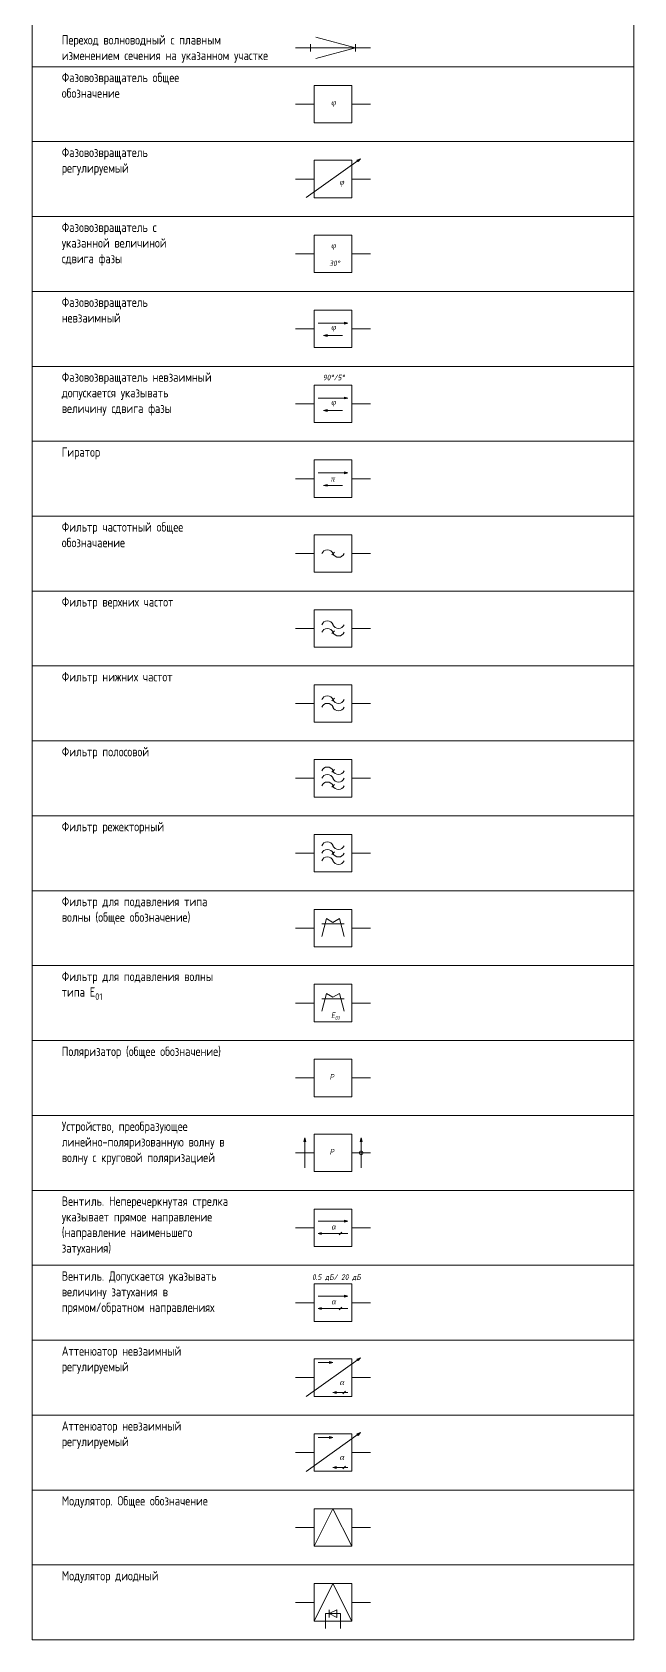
# Model space of a CAD drawing. Header units: millimetres. Extents: x 105 to 909, y -265 to 982.
# Drawn here: x 266.1 to 426.8, y -264.5 to 164.7 of the extents above; entities that cross this region are included whole.
import ezdxf

# ---------------------------------------------------------------- set-up
doc = ezdxf.new("R2010")
doc.units = ezdxf.units.MM
doc.layers.get('0').update_dxf_attribs({"lineweight": 20})
doc.styles.add('GOST', font='GOST_A.TTF')

msp = doc.modelspace()

# ---------------------------------------------------------------- hatches: boundary and pattern name
h = msp.add_hatch(color=256)
h.dxf.hatch_style = 1
h.paths.add_polyline_path([(352.86, 130.53), (353.79, 130.88), (353.01, 130.32)])
h = msp.add_hatch(color=256)
h.dxf.hatch_style = 1
h.paths.add_polyline_path([(353.16, 130.11), (353.79, 130.88), (353.01, 130.32)])
h = msp.add_hatch(color=256)
h.dxf.hatch_style = 1
h.paths.add_polyline_path([(349.51, 87.26), (350.47, 87), (349.51, 87)])
h = msp.add_hatch(color=256)
h.dxf.hatch_style = 1
h.paths.add_polyline_path([(349.51, 86.74), (350.47, 87), (349.51, 87)])
h = msp.add_hatch(color=256)
h.dxf.hatch_style = 1
h.paths.add_polyline_path([(344.94, 83.95), (343.97, 83.69), (344.94, 83.69)])
h = msp.add_hatch(color=256)
h.dxf.hatch_style = 1
h.paths.add_polyline_path([(344.94, 83.43), (343.97, 83.69), (344.94, 83.69)])
h = msp.add_hatch(color=256)
h.dxf.hatch_style = 1
h.paths.add_polyline_path([(349.51, 67.26), (350.47, 67), (349.51, 67)])
h = msp.add_hatch(color=256)
h.dxf.hatch_style = 1
h.paths.add_polyline_path([(349.51, 66.74), (350.47, 67), (349.51, 67)])
h = msp.add_hatch(color=256)
h.dxf.hatch_style = 1
h.paths.add_polyline_path([(344.94, 63.95), (343.97, 63.69), (344.94, 63.69)])
h = msp.add_hatch(color=256)
h.dxf.hatch_style = 1
h.paths.add_polyline_path([(344.94, 63.43), (343.97, 63.69), (344.94, 63.69)])
h = msp.add_hatch(color=256)
h.dxf.hatch_style = 1
h.paths.add_polyline_path([(349.51, 47.26), (350.47, 47), (349.51, 47)])
h = msp.add_hatch(color=256)
h.dxf.hatch_style = 1
h.paths.add_polyline_path([(344.94, 43.95), (343.97, 43.69), (344.94, 43.69)])
h = msp.add_hatch(color=256)
h.dxf.hatch_style = 1
h.paths.add_polyline_path([(344.94, 43.43), (343.97, 43.69), (344.94, 43.69)])
h = msp.add_hatch(color=256)
h.dxf.hatch_style = 1
h.paths.add_polyline_path([(349.51, 46.74), (350.47, 47), (349.51, 47)])
h = msp.add_hatch(color=256)
h.dxf.hatch_style = 1
h.paths.add_polyline_path([(338.71, -131.48), (338.97, -130.52), (338.97, -131.48)])
h = msp.add_hatch(color=256)
h.dxf.hatch_style = 1
h.paths.add_polyline_path([(339.22, -131.49), (338.97, -130.52), (338.97, -131.48)])
h = msp.add_hatch(color=256)
h.dxf.hatch_style = 1
h.paths.add_polyline_path([(353.71, -131.49), (353.97, -130.53), (353.97, -131.49)])
h = msp.add_hatch(color=256)
h.dxf.hatch_style = 1
h.paths.add_polyline_path([(354.22, -131.5), (353.97, -130.53), (353.97, -131.49)])
h = msp.add_hatch(color=256)
h.dxf.hatch_style = 1
h.paths.add_polyline_path([(349.51, -152.5), (350.47, -152.76), (349.51, -152.76)])
h = msp.add_hatch(color=256)
h.dxf.hatch_style = 1
h.paths.add_polyline_path([(349.51, -153.02), (350.47, -152.76), (349.51, -152.76)])
h = msp.add_hatch(color=256)
h.dxf.hatch_style = 1
h.paths.add_polyline_path([(343.44, -155.81), (342.47, -156.07), (343.44, -156.07)])
h = msp.add_hatch(color=256)
h.dxf.hatch_style = 1
h.paths.add_polyline_path([(343.44, -156.33), (342.47, -156.07), (343.44, -156.07)])
h = msp.add_hatch(color=256)
h.dxf.hatch_style = 1
h.paths.add_polyline_path([(343.44, -175.81), (342.47, -176.07), (343.44, -176.07)])
h = msp.add_hatch(color=256)
h.dxf.hatch_style = 1
h.paths.add_polyline_path([(349.51, -172.5), (350.47, -172.76), (349.51, -172.76)])
h = msp.add_hatch(color=256)
h.dxf.hatch_style = 1
h.paths.add_polyline_path([(349.51, -173.02), (350.47, -172.76), (349.51, -172.76)])
h = msp.add_hatch(color=256)
h.dxf.hatch_style = 1
h.paths.add_polyline_path([(343.44, -176.33), (342.47, -176.07), (343.44, -176.07)])
h = msp.add_hatch(color=256)
h.dxf.hatch_style = 1
h.paths.add_polyline_path([(345.51, -190.27), (346.47, -190.53), (345.51, -190.53)])
h = msp.add_hatch(color=256)
h.dxf.hatch_style = 1
h.paths.add_polyline_path([(345.51, -190.79), (346.47, -190.53), (345.51, -190.53)])
h = msp.add_hatch(color=256)
h.dxf.hatch_style = 1
h.paths.add_polyline_path([(352.86, -189.57), (353.79, -189.22), (353.01, -189.78)])
h = msp.add_hatch(color=256)
h.dxf.hatch_style = 1
h.paths.add_polyline_path([(353.16, -189.99), (353.79, -189.22), (353.01, -189.78)])
h = msp.add_hatch(color=256)
h.dxf.hatch_style = 1
h.paths.add_polyline_path([(347.44, -198.27), (346.47, -198.53), (347.44, -198.53)])
h = msp.add_hatch(color=256)
h.dxf.hatch_style = 1
h.paths.add_polyline_path([(347.44, -198.79), (346.47, -198.53), (347.44, -198.53)])
h = msp.add_hatch(color=256)
h.dxf.hatch_style = 1
h.paths.add_polyline_path([(345.51, -210.27), (346.47, -210.53), (345.51, -210.53)])
h = msp.add_hatch(color=256)
h.dxf.hatch_style = 1
h.paths.add_polyline_path([(352.86, -209.57), (353.79, -209.22), (353.01, -209.78)])
h = msp.add_hatch(color=256)
h.dxf.hatch_style = 1
h.paths.add_polyline_path([(353.16, -209.99), (353.79, -209.22), (353.01, -209.78)])
h = msp.add_hatch(color=256)
h.dxf.hatch_style = 1
h.paths.add_polyline_path([(345.51, -210.79), (346.47, -210.53), (345.51, -210.53)])
h = msp.add_hatch(color=256)
h.dxf.hatch_style = 1
h.paths.add_polyline_path([(347.44, -218.27), (346.47, -218.53), (347.44, -218.53)])
h = msp.add_hatch(color=256)
h.dxf.hatch_style = 1
h.paths.add_polyline_path([(347.44, -218.79), (346.47, -218.53), (347.44, -218.53)])

# ---------------------------------------------------------------- linework, layer by layer
for p, q in [((352.47, 160.49), (341.85, 163.34)), ((336.47, 160.49), (356.47, 160.49)), ((340.47, 160.49), (340.47, 161.49)), ((340.47, 161.49), (340.47, 159.49)), ((352.47, 160.49), (341.85, 157.64)), ((352.47, 160.49), (352.47, 161.49)), ((352.47, 161.49), (352.47, 159.49)), ((266.13, 155.46), (426.82, 155.46)), ((341.47, 145.47), (341.47, 150.47)), ((341.47, 150.47), (351.47, 150.47)), ((351.47, 150.47), (351.47, 140.47)), ((336.47, 145.47), (341.47, 145.47)), ((341.47, 140.47), (341.47, 145.47)), ((351.47, 145.47), (356.47, 145.47)), ((341.47, 140.47), (351.47, 140.47)), ((266.13, 135.46), (426.82, 135.46)), ((353.79, 130.88), (339.33, 120.55)), ((341.47, 125.47), (341.47, 130.47)), ((341.47, 130.47), (351.47, 130.47)), ((351.47, 130.47), (351.47, 120.47)), ((353.79, 130.88), (352.86, 130.53)), ((352.86, 130.53), (353.01, 130.32)), ((353.16, 130.11), (353.01, 130.32)), ((353.79, 130.88), (353.16, 130.11)), ((336.47, 125.47), (341.47, 125.47)), ((341.47, 120.47), (341.47, 125.47)), ((351.47, 125.47), (356.47, 125.47)), ((351.47, 120.47), (341.47, 120.47)), ((266.13, 115.46), (426.82, 115.46)), ((341.47, 105.47), (341.47, 110.47)), ((341.47, 110.47), (351.47, 110.47)), ((351.47, 110.47), (351.47, 100.47)), ((336.47, 105.47), (341.47, 105.47)), ((341.47, 100.47), (341.47, 105.47)), ((351.47, 105.47), (356.47, 105.47)), ((351.47, 100.47), (341.47, 100.47)), ((266.13, 95.46), (426.82, 95.46)), ((341.47, 85.47), (341.47, 90.47)), ((341.47, 90.47), (351.47, 90.47)), ((351.47, 90.47), (351.47, 80.47)), ((342.47, 87), (350.47, 87)), ((350.47, 87), (349.51, 87.26)), ((349.51, 87.26), (349.51, 87)), ((350.47, 87), (349.51, 86.74)), ((349.51, 86.74), (349.51, 87)), ((336.47, 85.47), (341.47, 85.47)), ((341.47, 80.47), (341.47, 85.47)), ((343.97, 83.69), (344.94, 83.95)), ((348.97, 83.69), (343.97, 83.69)), ((343.97, 83.69), (344.94, 83.43)), ((344.94, 83.95), (344.94, 83.69)), ((344.94, 83.43), (344.94, 83.69)), ((351.47, 85.47), (356.47, 85.47)), ((351.47, 80.47), (341.47, 80.47)), ((266.13, 75.46), (426.82, 75.46)), ((341.47, 65.47), (341.47, 70.47)), ((341.47, 70.47), (351.47, 70.47)), ((351.47, 70.47), (351.47, 60.47)), ((336.47, 65.47), (341.47, 65.47)), ((341.47, 60.47), (341.47, 65.47)), ((342.47, 67), (350.47, 67)), ((350.47, 67), (349.51, 67.26)), ((349.51, 67.26), (349.51, 67)), ((350.47, 67), (349.51, 66.74)), ((349.51, 66.74), (349.51, 67)), ((351.47, 65.47), (356.47, 65.47)), ((351.47, 60.47), (341.47, 60.47)), ((343.97, 63.69), (344.94, 63.95)), ((348.97, 63.69), (343.97, 63.69)), ((343.97, 63.69), (344.94, 63.43)), ((344.94, 63.95), (344.94, 63.69)), ((344.94, 63.43), (344.94, 63.69)), ((266.13, 55.46), (426.82, 55.46)), ((341.47, 45.47), (341.47, 50.47)), ((341.47, 50.47), (351.47, 50.47)), ((350.47, 47), (349.51, 47.26)), ((349.51, 47.26), (349.51, 47)), ((351.47, 50.47), (351.47, 40.47)), ((336.47, 45.47), (341.47, 45.47)), ((341.47, 40.47), (341.47, 45.47)), ((342.47, 47), (350.47, 47)), ((343.97, 43.69), (344.94, 43.95)), ((348.97, 43.69), (343.97, 43.69)), ((343.97, 43.69), (344.94, 43.43)), ((344.94, 43.95), (344.94, 43.69)), ((344.94, 43.43), (344.94, 43.69)), ((350.47, 47), (349.51, 46.74)), ((349.51, 46.74), (349.51, 47)), ((351.47, 45.47), (356.47, 45.47)), ((351.47, 40.47), (341.47, 40.47)), ((266.13, 35.46), (426.82, 35.46)), ((341.47, 25.47), (341.47, 30.47)), ((341.47, 30.47), (351.47, 30.47)), ((351.47, 30.47), (351.47, 20.47)), ((346.12, 25.12), (346.83, 25.83)), ((336.47, 25.47), (341.47, 25.47)), ((341.47, 20.47), (341.47, 25.47)), ((351.47, 25.47), (356.47, 25.47)), ((351.47, 20.47), (341.47, 20.47)), ((266.13, 15.46), (426.82, 15.46)), ((341.47, 5.47), (341.47, 10.47)), ((341.47, 10.47), (351.47, 10.47)), ((351.47, 10.47), (351.47, 0.47)), ((336.47, 5.47), (341.47, 5.47)), ((341.47, 0.47), (341.47, 5.47)), ((346.12, 4.12), (346.83, 4.83)), ((351.47, 5.47), (356.47, 5.47)), ((351.47, 0.47), (341.47, 0.47)), ((266.13, -4.54), (426.82, -4.54)), ((341.47, -14.53), (341.47, -9.53)), ((341.47, -9.53), (351.47, -9.53)), ((351.47, -9.53), (351.47, -19.53)), ((336.47, -14.53), (341.47, -14.53)), ((341.47, -19.53), (341.47, -14.53)), ((346.12, -13.88), (346.83, -13.17)), ((351.47, -14.53), (356.47, -14.53)), ((351.47, -19.53), (341.47, -19.53)), ((266.13, -24.54), (426.82, -24.54)), ((341.47, -34.53), (341.47, -29.53)), ((341.47, -29.53), (351.47, -29.53)), ((351.47, -29.53), (351.47, -39.53)), ((346.12, -32.88), (346.83, -32.17)), ((336.47, -34.53), (341.47, -34.53)), ((341.47, -39.53), (341.47, -34.53)), ((346.12, -36.88), (346.83, -36.17)), ((351.47, -34.53), (356.47, -34.53)), ((351.47, -39.53), (341.47, -39.53)), ((266.13, -44.54), (426.82, -44.54)), ((341.47, -54.53), (341.47, -49.53)), ((341.47, -49.53), (351.47, -49.53)), ((351.47, -49.53), (351.47, -59.53)), ((336.47, -54.53), (341.47, -54.53)), ((341.47, -59.53), (341.47, -54.53)), ((346.12, -54.88), (346.83, -54.17)), ((351.47, -54.53), (356.47, -54.53)), ((351.47, -59.53), (341.47, -59.53)), ((266.13, -64.54), (426.82, -64.54)), ((341.47, -74.53), (341.47, -69.53)), ((341.47, -69.53), (351.47, -69.53)), ((344.74, -71.99), (343.47, -76.72)), ((346.47, -72.99), (344.74, -71.99)), ((346.47, -72.99), (348.2, -71.99)), ((348.2, -71.99), (349.47, -76.72)), ((351.47, -69.53), (351.47, -79.53)), ((336.47, -74.53), (341.47, -74.53)), ((341.47, -79.53), (341.47, -74.53)), ((343.47, -73.39), (349.47, -73.39)), ((351.47, -74.53), (356.47, -74.53)), ((351.47, -79.53), (341.47, -79.53)), ((266.13, -84.54), (426.82, -84.54)), ((341.47, -94.53), (341.47, -89.53)), ((341.47, -89.53), (351.47, -89.53)), ((351.47, -89.53), (351.47, -99.53)), ((344.74, -91.99), (343.47, -96.72)), ((343.47, -93.39), (349.47, -93.39)), ((346.47, -92.99), (344.74, -91.99)), ((346.47, -92.99), (348.2, -91.99)), ((348.2, -91.99), (349.47, -96.72)), ((336.47, -94.53), (341.47, -94.53)), ((341.47, -99.53), (341.47, -94.53)), ((351.47, -94.53), (356.47, -94.53)), ((351.47, -99.53), (341.47, -99.53)), ((266.13, -104.54), (426.82, -104.54)), ((341.47, -114.53), (341.47, -109.53)), ((341.47, -109.53), (351.47, -109.53)), ((351.47, -109.53), (351.47, -119.53)), ((336.47, -114.53), (341.47, -114.53)), ((341.47, -119.53), (341.47, -114.53)), ((351.47, -114.53), (356.47, -114.53)), ((351.47, -119.53), (341.47, -119.53)), ((266.13, -124.54), (426.82, -124.54)), ((338.97, -130.52), (338.71, -131.48)), ((338.71, -131.48), (338.97, -131.48)), ((338.97, -138.52), (338.97, -130.52)), ((338.97, -130.52), (339.22, -131.49)), ((339.22, -131.49), (338.97, -131.48)), ((341.47, -134.53), (341.47, -129.53)), ((341.47, -129.53), (351.47, -129.53)), ((351.47, -129.53), (351.47, -139.53)), ((353.97, -130.53), (353.71, -131.49)), ((353.71, -131.49), (353.97, -131.49)), ((353.97, -138.53), (353.97, -130.53)), ((353.97, -130.53), (354.22, -131.5)), ((354.22, -131.5), (353.97, -131.49)), ((336.47, -134.53), (341.47, -134.53)), ((341.47, -139.53), (341.47, -134.53)), ((351.47, -134.53), (356.47, -134.53)), ((351.47, -139.53), (341.47, -139.53)), ((266.13, -144.54), (426.82, -144.54)), ((341.47, -154.53), (341.47, -149.53)), ((341.47, -149.53), (351.47, -149.53)), ((351.47, -149.53), (351.47, -159.53)), ((342.47, -152.76), (350.47, -152.76)), ((350.47, -152.76), (349.51, -152.5)), ((349.51, -152.5), (349.51, -152.76)), ((350.47, -152.76), (349.51, -153.02)), ((349.51, -153.02), (349.51, -152.76)), ((336.47, -154.53), (341.47, -154.53)), ((341.47, -159.53), (341.47, -154.53)), ((342.47, -156.07), (343.44, -155.81)), ((350.47, -156.07), (342.47, -156.07)), ((342.47, -156.07), (343.44, -156.33)), ((348.83, -155.72), (348.12, -156.43)), ((351.47, -154.53), (356.47, -154.53)), ((351.47, -159.53), (341.47, -159.53)), ((266.13, -164.54), (426.82, -164.54)), ((341.47, -174.53), (341.47, -169.53)), ((341.47, -169.53), (351.47, -169.53)), ((351.47, -169.53), (351.47, -179.53)), ((336.47, -174.53), (341.47, -174.53)), ((341.47, -179.53), (341.47, -174.53)), ((342.47, -172.76), (350.47, -172.76)), ((342.47, -176.07), (343.44, -175.81)), ((348.83, -175.72), (348.12, -176.43)), ((350.47, -172.76), (349.51, -172.5)), ((349.51, -172.5), (349.51, -172.76)), ((350.47, -172.76), (349.51, -173.02)), ((349.51, -173.02), (349.51, -172.76)), ((351.47, -174.53), (356.47, -174.53)), ((351.47, -179.53), (341.47, -179.53)), ((350.47, -176.07), (342.47, -176.07)), ((342.47, -176.07), (343.44, -176.33)), ((266.13, -184.54), (426.82, -184.54)), ((353.79, -189.22), (339.33, -199.55)), ((341.47, -194.53), (341.47, -189.53)), ((341.47, -189.53), (351.47, -189.53)), ((342.47, -190.53), (346.47, -190.53)), ((346.47, -190.53), (345.51, -190.27)), ((345.51, -190.27), (345.51, -190.53)), ((346.47, -190.53), (345.51, -190.79)), ((345.51, -190.79), (345.51, -190.53)), ((351.47, -189.53), (351.47, -199.53)), ((353.79, -189.22), (352.86, -189.57)), ((352.86, -189.57), (353.01, -189.78)), ((353.16, -189.99), (353.01, -189.78)), ((353.79, -189.22), (353.16, -189.99)), ((336.47, -194.53), (341.47, -194.53)), ((341.47, -199.53), (341.47, -194.53)), ((351.47, -194.53), (356.47, -194.53)), ((351.47, -199.53), (341.47, -199.53)), ((346.47, -198.53), (347.44, -198.27)), ((350.47, -198.53), (346.47, -198.53)), ((346.47, -198.53), (347.44, -198.79)), ((349.83, -198.17), (349.12, -198.88)), ((266.13, -204.54), (426.82, -204.54)), ((353.79, -209.22), (339.33, -219.55)), ((341.47, -214.53), (341.47, -209.53)), ((341.47, -209.53), (351.47, -209.53)), ((346.47, -210.53), (345.51, -210.27)), ((345.51, -210.27), (345.51, -210.53)), ((351.47, -209.53), (351.47, -219.53)), ((353.79, -209.22), (352.86, -209.57)), ((352.86, -209.57), (353.01, -209.78)), ((353.16, -209.99), (353.01, -209.78)), ((353.79, -209.22), (353.16, -209.99)), ((336.47, -214.53), (341.47, -214.53)), ((341.47, -219.53), (341.47, -214.53)), ((342.47, -210.53), (346.47, -210.53)), ((346.47, -210.53), (345.51, -210.79)), ((345.51, -210.79), (345.51, -210.53)), ((351.47, -214.53), (356.47, -214.53)), ((346.47, -218.53), (347.44, -218.27)), ((350.47, -218.53), (346.47, -218.53)), ((346.47, -218.53), (347.44, -218.79)), ((349.83, -218.17), (349.12, -218.88)), ((351.47, -219.53), (341.47, -219.53)), ((266.13, -224.54), (426.82, -224.54)), ((341.47, -234.53), (341.47, -229.53)), ((341.47, -229.53), (351.47, -229.53)), ((341.47, -239.53), (346.47, -229.53)), ((346.47, -229.53), (351.47, -239.53)), ((351.47, -229.53), (351.47, -239.53)), ((336.47, -234.53), (341.47, -234.53)), ((341.47, -239.53), (341.47, -234.53)), ((351.47, -234.53), (356.47, -234.53)), ((351.47, -239.53), (341.47, -239.53)), ((266.13, -244.54), (426.82, -244.54)), ((341.47, -254.53), (341.47, -249.53)), ((341.47, -249.53), (351.47, -249.53)), ((341.47, -259.53), (346.47, -249.53)), ((346.47, -249.53), (351.47, -259.53)), ((351.47, -249.53), (351.47, -259.53)), ((336.47, -254.53), (341.47, -254.53)), ((341.47, -259.53), (341.47, -254.53)), ((348.47, -257.53), (344.47, -257.53)), ((344.47, -257.53), (344.47, -261.53)), ((344.47, -257.53), (345.47, -257.53)), ((345.47, -257.53), (345.47, -256.53)), ((345.47, -256.53), (345.47, -258.53)), ((345.47, -257.53), (347.47, -256.53)), ((347.47, -258.53), (345.47, -257.53)), ((346.47, -257.53), (348.47, -257.53)), ((347.47, -257.53), (347.47, -256.53)), ((347.47, -256.53), (347.47, -258.53)), ((348.47, -257.53), (347.47, -257.53)), ((348.47, -257.53), (348.47, -261.53)), ((351.47, -254.53), (356.47, -254.53)), ((351.47, -259.53), (341.47, -259.53)), ((266.13, -264.54), (426.82, -264.54))]:
    msp.add_line(p, q)
msp.add_lwpolyline([(266.13, 731.71), (426.82, 731.71), (426.82, -264.54), (266.13, -264.54)], close=True)
msp.add_circle((353.97, -134.53), 0.5)
for centre, start, end in [((344.97, 24.85), 22.6199, 157.3801), ((347.97, 26.1), 202.6199, 337.3801), ((344.97, 5.85), 22.6199, 157.3801), ((344.97, 3.85), 22.6199, 157.3801), ((347.97, 7.1), 202.6199, 337.3801), ((347.97, 5.1), 202.6199, 337.3801), ((344.97, -14.15), 22.6199, 157.3801), ((344.97, -16.15), 22.6199, 157.3801), ((347.97, -12.9), 202.6199, 337.3801), ((347.97, -14.9), 202.6199, 337.3801), ((344.97, -33.15), 22.6199, 157.3801), ((344.97, -35.15), 22.6199, 157.3801), ((347.97, -31.9), 202.6199, 337.3801), ((344.97, -37.15), 22.6199, 157.3801), ((347.97, -33.9), 202.6199, 337.3801), ((347.97, -35.9), 202.6199, 337.3801), ((344.97, -53.15), 22.6199, 157.3801), ((344.97, -55.15), 22.6199, 157.3801), ((344.97, -57.15), 22.6199, 157.3801), ((347.97, -51.9), 202.6199, 337.3801), ((347.97, -53.9), 202.6199, 337.3801), ((347.97, -55.9), 202.6199, 337.3801)]:
    msp.add_arc(centre, 1.63, start, end)

# ---------------------------------------------------------------- texts
at = {"attachment_point": 1, "style": 'GOST'}
for s, width, heights, insert, char_height in [('Переход волноводный с плавным изменением сечения на указанном участке', 56.3821, [-7.38], (274.04, 163.88), 2.5), ('Фазовозвращатель общее обозначение', 34.1502, [-6.68], (274.04, 153.83), 2.5), ('{\\fTimes New Roman|b0|i0|c0|p18;\\H0.6x;\\Q10;φ}', 4.0275, [-1.97], (345.94, 146.67), 2.5), ('Фазовозвращатель регулируемый', 34.1502, [-7.38], (274.04, 133.83), 2.5), ('{\\fTimes New Roman|b0|i0|c0|p18;\\H0.6x;\\Q10;φ}', 4.0275, [-1.97], (348.13, 125.41), 2.5), ('Фазовозвращатель с указанной величиной сдвига фазы', 34.1502, [-11.55], (274.04, 113.83), 2.5), ('{\\fTimes New Roman|b0|i0|c0|p18;\\H0.6x;\\Q10;φ}', 4.0275, [-1.97], (345.94, 108.5), 2.5), ('{\\Q10;30%%D}', 6.4785, [-1.5], (345.46, 103.7), 1.5), ('Фазовозвращатель невзаимный', 34.1502, [-6.68], (274.04, 93.83), 2.5), ('{\\fTimes New Roman|b0|i0|c0|p18;\\H0.6x;\\Q10;φ}', 4.0275, [-1.97], (345.94, 86.67), 2.5), ('Фазовозвращатель невзаимный допускается указывать величину сдвига фазы', 40.4406, [-11.55], (274.04, 73.83), 2.5), ('{\\Q10;90%%D/5%%D}', 10.1163, [-1.93], (343.74, 73.22), 1.5), ('{\\fTimes New Roman|b0|i0|c0|p18;\\H0.6x;\\Q10;φ}', 4.0275, [-1.97], (345.94, 66.67), 2.5), ('Гиратор', 40.4406, [-3.21], (274.04, 53.83), 2.5), ('{\\fTimes New Roman|b0|i0|c0|p18;\\H0.6x;\\Q10;π}', 4.0275, [-1.53], (345.8, 46.18), 2.5), ('Фильтр частотный общее обозначаение', 40.4406, [-6.68], (274.04, 33.83), 2.5), ('Фильтр верхних частот', 40.4406, [-3.21], (274.04, 13.83), 2.5), ('Фильтр нижних частот', 40.4406, [-3.21], (274.04, -6.17), 2.5), ('Фильтр полосовой', 40.4406, [-3.21], (274.04, -26.17), 2.5), ('Фильтр режекторный', 40.4406, [-3.21], (274.04, -46.17), 2.5), ('Фильтр для подавления типа волны (общее обозначение)', 40.4406, [-7.2], (274.04, -66.17), 2.5), ('\\A1;Фильтр для подавления волны типа E{\\H0.7x;\\S^ 01;}', 40.4406, [-6.68], (274.04, -86.17), 2.5), ('\\A1;Поляризатор (общее обозначение)', 40.4406, [-7.2], (274.04, -106.17), 2.5), ('\\A1;Устройство, преобразующее линейно-поляризованную волну в волну с круговой поляризацией', 45.5892, [-11.55], (274.04, -126.17), 2.5), ('\\A1;Вентиль. Неперечеркнутая стрелка указывает прямое направление (направление наименьшего затухания)', 45.5892, [-16.08], (274.04, -146.17), 2.5), ('\\A1;Вентиль. Допускается указывать величину затухания в прямом/обратном направлениях', 45.5892, [-11.89], (274.04, -166.17), 2.5), ('\\A1;Аттенюатор невзаимный регулируемый', 45.5892, [-7.38], (274.04, -186.17), 2.5), ('\\A1;Аттенюатор невзаимный регулируемый', 45.5892, [-7.38], (274.04, -206.17), 2.5), ('\\A1;Модулятор. Общее обозначение', 45.5892, [-3.23], (274.04, -226.17), 2.5), ('\\A1;Модулятор диодный', 45.5892, [-3.23], (274.04, -246.17), 2.5)]:
    msp.add_mtext_dynamic_manual_height_columns(s, width=width, gutter_width=12.5, heights=heights, dxfattribs=dict(at, insert=insert, char_height=char_height))
at = {"char_height": 1.5, "attachment_point": 1, "style": 'GOST'}
for s, insert, width in [('\\A1;{\\Q10;E\\H0.7x;\\S^ 01;}', (345.97, -97.04), 4.2017), ('\\A1;{\\Q10;P}', (345.58, -113.48), 4.2017), ('\\A1;{\\Q10;P}', (345.58, -133.48), 4.2017), ('{\\fTimes New Roman|b0|i0|c0|p18;\\Q10;α}', (346.02, -153.48), 4.2017), ('{\\Q10;0.5 дБ/ 20 дБ}', (340.9, -166.95), 13.0193), ('{\\fTimes New Roman|b0|i0|c0|p18;\\Q10;α}', (346.02, -173.48), 4.2017), ('{\\fTimes New Roman|b0|i0|c0|p18;\\Q10;α}', (348.22, -195.02), 4.2017), ('{\\fTimes New Roman|b0|i0|c0|p18;\\Q10;α}', (348.22, -215.02), 4.2017)]:
    msp.add_mtext(s, dxfattribs=dict(at, insert=insert, width=width))

doc.saveas('drawing.dxf')
